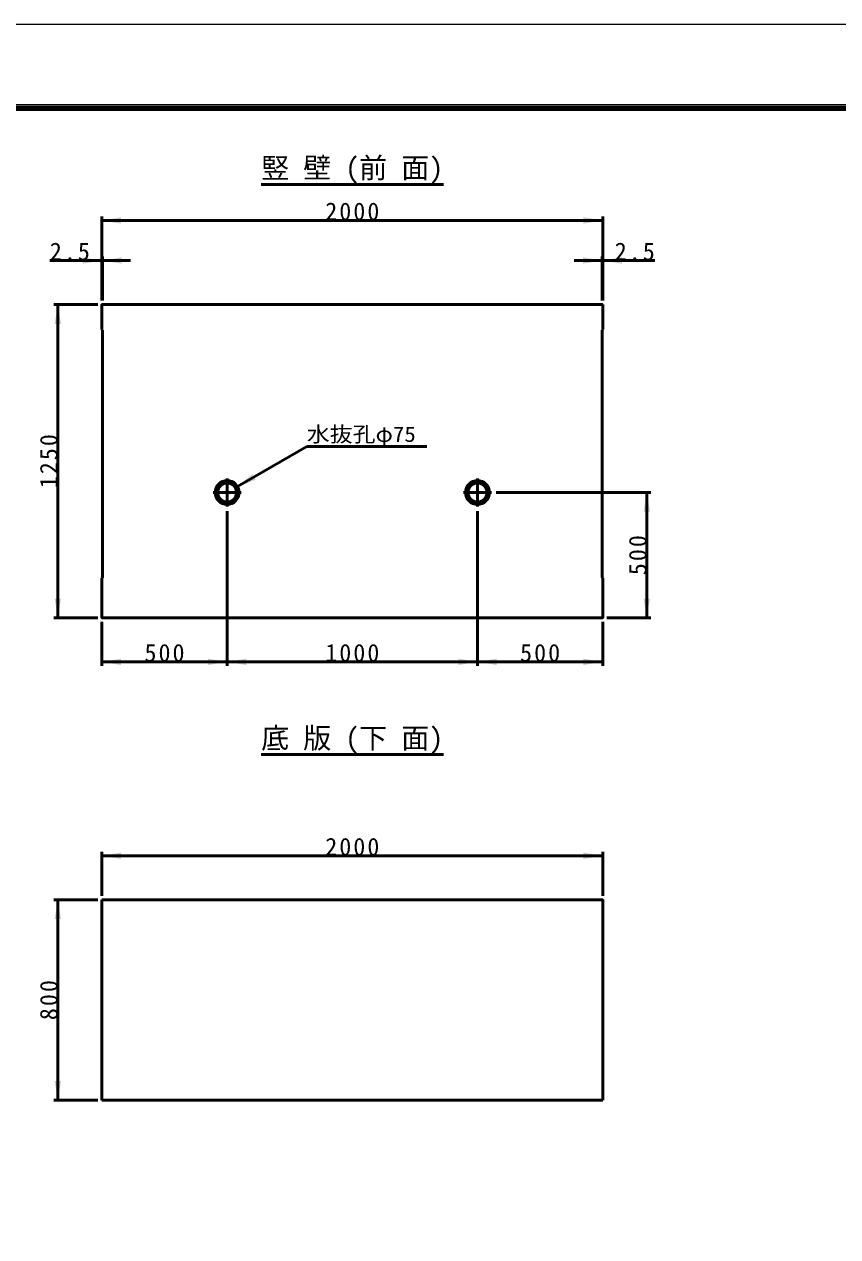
# Model space of a CAD drawing. Units: millimetres, scale not verified. Extents: x -2102 to 2102, y -1485 to 1485.
# Drawn here: x -1135 to -120, y -27 to 1485 of the extents above; entities that cross this region are included whole.
import ezdxf
from ezdxf.enums import TextEntityAlignment as Align

# ---------------------------------------------------------------- set-up
doc = ezdxf.new("R2010")
doc.units = ezdxf.units.MM
doc.header["$LTSCALE"] = 5
doc.linetypes.add('LONG_DASHED_DOTTED', pattern=[15.25, 12, -1.5, 0.25, -1.5])
doc.layers.add('0-0_V-nasSTD', color=7, linetype='Continuous', lineweight=50)
doc.styles.add('ＭＳ ゴシック', font='')
doc.styles.get('ＭＳ ゴシック').set_extended_font_data('MS Gothic')

msp = doc.modelspace()

# ---------------------------------------------------------------- linework, layer by layer
at = {"layer": '0-0_V-nasSTD'}
for p, q in [((-839.5, 1285.314), (-612, 1285.314)), ((-1038.25, 1245.314), (-1038.25, 1140.314)), ((-413.25, 1240.314), (-1038.25, 1240.314)), ((-413.25, 1245.314), (-413.25, 1140.314)), ((-1037.468, 1195.314), (-1037.468, 1140.314)), ((-414.031, 1195.314), (-414.031, 1140.314)), ((-1038.25, 1190.314), (-1103.25, 1190.314)), ((-1037.468, 1190.314), (-1038.25, 1190.314)), ((-1037.468, 1190.314), (-1002.468, 1190.314)), ((-414.031, 1190.314), (-449.031, 1190.314)), ((-1043.25, 1135.314), (-1098.25, 1135.314)), ((-1093.25, 1135.314), (-1093.25, 744.689)), ((-413.25, 1135.314), (-413.25, 1104.064)), ((-1038.25, 1104.064), (-1037.468, 1103.283)), ((-413.25, 1104.064), (-414.031, 1103.283)), ((-782.542, 958.361), (-869.145, 908.361)), ((-782.542, 958.361), (-632.542, 958.361)), ((-546.25, 900.939), (-353.25, 900.939)), ((-358.25, 900.939), (-358.25, 744.689)), ((-882, 877.689), (-882, 684.689)), ((-569.5, 877.689), (-569.5, 684.689)), ((-1043.25, 744.689), (-1098.25, 744.689)), ((-408.25, 744.689), (-353.25, 744.689)), ((-1038.25, 739.689), (-1038.25, 684.689)), ((-413.25, 739.689), (-413.25, 684.689)), ((-1038.25, 689.689), (-882, 689.689)), ((-882, 689.689), (-569.5, 689.689)), ((-569.5, 689.689), (-413.25, 689.689)), ((-839.5, 574.064), (-612, 574.064)), ((-1038.25, 452.814), (-1038.25, 397.814)), ((-413.25, 447.814), (-1038.25, 447.814)), ((-413.25, 452.814), (-413.25, 397.814)), ((-1043.25, 392.814), (-1098.25, 392.814)), ((-1093.25, 392.814), (-1093.25, 142.814)), ((-1038.25, 392.814), (-1038.25, 142.814)), ((-1043.25, 142.814), (-1098.25, 142.814)), ((-413.25, 142.814), (-1038.25, 142.814))]:
    msp.add_line(p, q, dxfattribs=at)
at = {"layer": '0-0_V-nasSTD', "linetype": 'LONG_DASHED_DOTTED'}
for p, q in [((-882, 918.283), (-882, 883.595)), ((-569.5, 918.283), (-569.5, 883.595)), ((-899.343, 900.939), (-864.656, 900.939)), ((-586.843, 900.939), (-552.156, 900.939))]:
    msp.add_line(p, q, dxfattribs=at)
at = {"layer": '0-0_V-nasSTD', "lineweight": 18}
for points in [[(-2102.5, -1485), (-2102.5, 1485), (2102.5, 1485), (2102.5, -1485)], [(-2002.5, -1385), (-2002.5, 1385), (2002.5, 1385), (2002.5, -1385)]]:
    msp.add_lwpolyline(points, close=True, dxfattribs=at)
at = {"layer": '0-0_V-nasSTD', "lineweight": 100}
msp.add_lwpolyline([(1997.5, -1380), (1997.5, 1380), (-1997.5, 1380)], dxfattribs=at)
at = {"layer": '0-0_V-nasSTD'}
for points in [[(-414.031, 1190.314), (-413.25, 1190.314), (-348.25, 1190.314)], [(-413.25, 1135.314), (-1038.25, 1135.314), (-1038.25, 1104.064)], [(-1038.25, 794.689), (-1037.468, 795.47), (-1037.468, 1103.283)], [(-413.25, 794.689), (-414.031, 795.47), (-414.031, 1103.283)], [(-1038.25, 794.689), (-1038.25, 744.689), (-413.25, 744.689), (-413.25, 794.689)], [(-413.25, 142.814), (-413.25, 392.814), (-1038.25, 392.814)]]:
    msp.add_lwpolyline(points, dxfattribs=at)
for centre, radius in [((-882, 900.939), 14.844), ((-882, 900.939), 12.5), ((-882, 900.939), 11.719), ((-569.5, 900.939), 14.844), ((-569.5, 900.939), 12.5), ((-569.5, 900.939), 11.719)]:
    msp.add_circle(centre, radius, dxfattribs=at)
for points in [[(-1038.25, 1240.314), (-1014.25, 1240.314), (-1014.25, 1244.314)], [(-1038.25, 1240.314), (-1014.25, 1236.314), (-1014.25, 1240.314)], [(-437.25, 1240.314), (-437.25, 1244.314), (-413.25, 1240.314)], [(-437.25, 1236.314), (-437.25, 1240.314), (-413.25, 1240.314)], [(-1062.25, 1190.314), (-1062.25, 1194.314), (-1038.25, 1190.314)], [(-1062.25, 1186.314), (-1062.25, 1190.314), (-1038.25, 1190.314)], [(-1037.468, 1190.314), (-1013.468, 1190.314), (-1013.468, 1194.314)], [(-1037.468, 1190.314), (-1013.468, 1186.314), (-1013.468, 1190.314)], [(-438.031, 1190.314), (-438.031, 1194.314), (-414.031, 1190.314)], [(-438.031, 1186.314), (-438.031, 1190.314), (-414.031, 1190.314)], [(-413.25, 1190.314), (-389.25, 1190.314), (-389.25, 1194.314)], [(-413.25, 1190.314), (-389.25, 1186.314), (-389.25, 1190.314)], [(-1097.25, 1111.314), (-1093.25, 1111.314), (-1093.25, 1135.314)], [(-1093.25, 1111.314), (-1093.25, 1135.314), (-1089.25, 1111.314)], [(-869.145, 908.361), (-850.36, 923.825), (-848.36, 920.361)], [(-869.145, 908.361), (-848.36, 920.361), (-846.36, 916.897)], [(-362.25, 876.939), (-358.25, 876.939), (-358.25, 900.939)], [(-358.25, 876.939), (-358.25, 900.939), (-354.25, 876.939)], [(-1097.25, 768.689), (-1093.25, 744.689), (-1093.25, 768.689)], [(-1093.25, 744.689), (-1093.25, 768.689), (-1089.25, 768.689)], [(-362.25, 768.689), (-358.25, 744.689), (-358.25, 768.689)], [(-358.25, 744.689), (-358.25, 768.689), (-354.25, 768.689)], [(-1038.25, 689.689), (-1014.25, 689.689), (-1014.25, 693.689)], [(-1038.25, 689.689), (-1014.25, 685.689), (-1014.25, 689.689)], [(-906, 689.689), (-906, 693.689), (-882, 689.689)], [(-906, 685.689), (-906, 689.689), (-882, 689.689)], [(-882, 689.689), (-858, 689.689), (-858, 693.689)], [(-882, 689.689), (-858, 685.689), (-858, 689.689)], [(-593.5, 689.689), (-593.5, 693.689), (-569.5, 689.689)], [(-593.5, 685.689), (-593.5, 689.689), (-569.5, 689.689)], [(-569.5, 689.689), (-545.5, 689.689), (-545.5, 693.689)], [(-569.5, 689.689), (-545.5, 685.689), (-545.5, 689.689)], [(-437.25, 689.689), (-437.25, 693.689), (-413.25, 689.689)], [(-437.25, 685.689), (-437.25, 689.689), (-413.25, 689.689)], [(-1038.25, 447.814), (-1014.25, 447.814), (-1014.25, 451.814)], [(-1038.25, 447.814), (-1014.25, 443.814), (-1014.25, 447.814)], [(-437.25, 447.814), (-437.25, 451.814), (-413.25, 447.814)], [(-437.25, 443.814), (-437.25, 447.814), (-413.25, 447.814)], [(-1097.25, 368.814), (-1093.25, 368.814), (-1093.25, 392.814)], [(-1093.25, 368.814), (-1093.25, 392.814), (-1089.25, 368.814)], [(-1097.25, 166.814), (-1093.25, 142.814), (-1093.25, 166.814)], [(-1093.25, 142.814), (-1093.25, 166.814), (-1089.25, 166.814)]]:
    msp.add_solid(points, dxfattribs=at)

# ---------------------------------------------------------------- texts
at = {"layer": '0-0_V-nasSTD', "style": 'ＭＳ ゴシック'}
for s, p in [('竪 壁 (前 面)', (-839.5, 1285.314)), ('底 版 (下 面)', (-839.5, 574.064))]:
    msp.add_text(s, height=25.66, dxfattribs=at).set_placement(p, align=Align.BOTTOM_LEFT)
at = {"layer": '0-0_V-nasSTD', "style": 'ＭＳ ゴシック', "width": 1.1}
msp.add_text('水抜孔φ75', height=19.06, dxfattribs=at).set_placement((-782.542, 958.361), align=Align.BOTTOM_LEFT)
at = {"layer": '0-0_V-nasSTD', "char_height": 21.99, "attachment_point": 7, "style": 'ＭＳ ゴシック'}
for s, insert in [('\\T1.17;2000', (-759.5, 1240.314)), ('\\T1.17;2.5', (-1103.25, 1190.314)), ('\\T1.17;2.5', (-398.25, 1190.314)), ('\\T1.17;500', (-985.125, 689.689)), ('\\T1.17;1000', (-759.5, 689.689)), ('\\T1.17;500', (-516.375, 689.689)), ('\\T1.17;2000', (-759.5, 447.814))]:
    msp.add_mtext(s, dxfattribs=dict(at, insert=insert))
at = {"layer": '0-0_V-nasSTD', "char_height": 21.99, "attachment_point": 7, "rotation": 90, "style": 'ＭＳ ゴシック'}
for s, insert in [('\\T1.17;1250', (-1093.25, 906.252)), ('\\T1.17;500', (-358.25, 797.814)), ('\\T1.17;800', (-1093.25, 242.814))]:
    msp.add_mtext(s, dxfattribs=dict(at, insert=insert))

doc.saveas('drawing.dxf')
